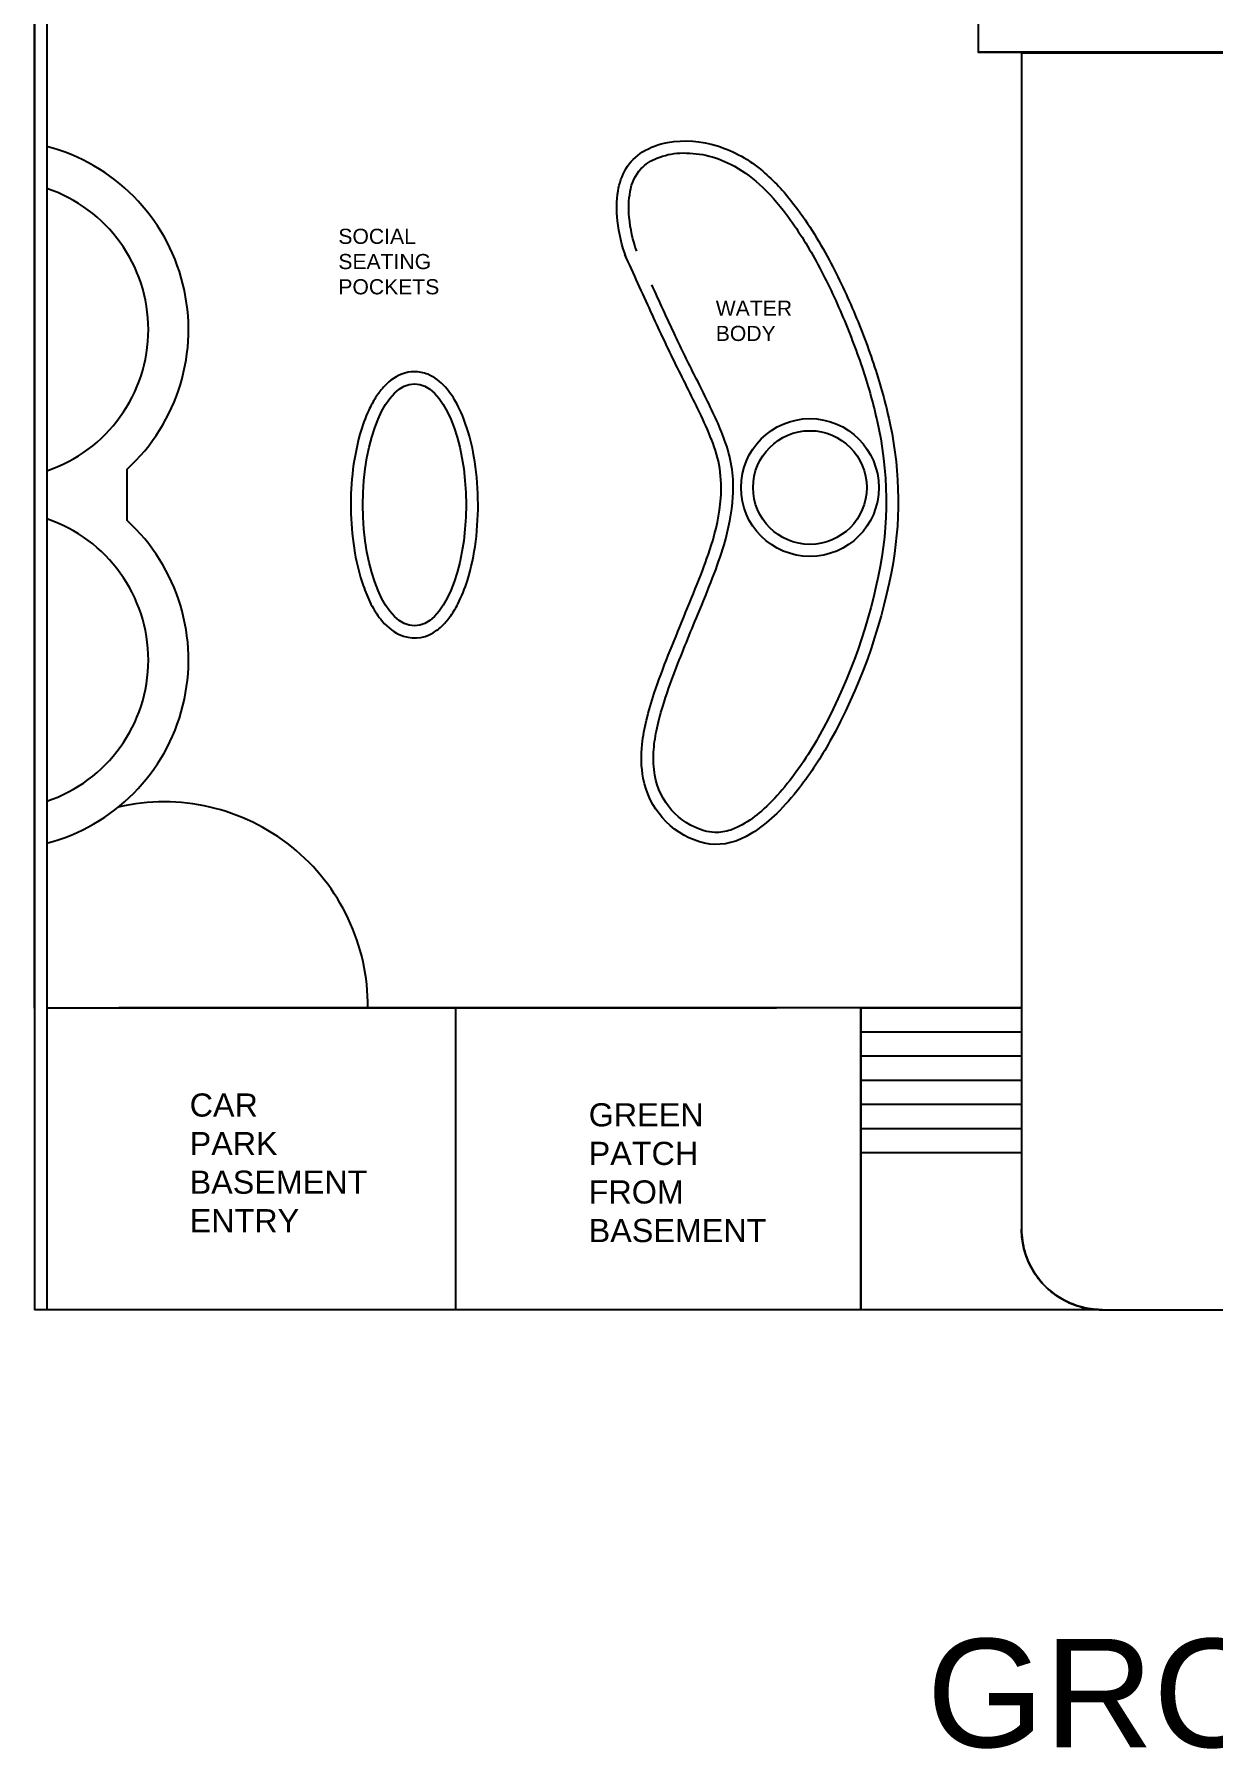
# Model space of a CAD drawing. Header units: millimetres. Extents: x -79796 to 428529, y -36333 to 94467.
# Drawn here: x -79768 to -65106, y -20671 to 655 of the extents above; entities that cross this region are included whole.
import ezdxf

# ---------------------------------------------------------------- set-up
doc = ezdxf.new("R2010")
doc.units = ezdxf.units.MM
doc.layers.add('Default', color=7, linetype='Continuous')
doc.layers.add('slabs', color=5, linetype='Continuous', true_color=0x0000ff)
doc.styles.get("Standard").update_dxf_attribs({"font": 'arial.ttf'})

msp = doc.modelspace()

# ---------------------------------------------------------------- linework, layer by layer
for p, q in [((-79614, 32967), (-79614, -15210)), ((-79764, 32448), (-79764, -15210)), ((-59754, 434), (-68026, 434)), ((-78616, -4757), (-78616, -5391)), ((-79764, -11454), (-79764, -15210)), ((-67483, -11454), (-78717, -11454)), ((-69484, -11454), (-67484, -11454)), ((-69483, -15210), (-69483, -11454)), ((-69484, -11754), (-67484, -11754)), ((-69484, -12054), (-67484, -12054)), ((-69484, -12354), (-67484, -12354)), ((-69484, -12654), (-67484, -12654)), ((-69484, -12954), (-67484, -12954)), ((-69484, -13254), (-67484, -13254)), ((-73476, -15210), (-79764, -15210)), ((-66508, -15210), (-69483, -15210))]:
    msp.add_line(p, q)
msp.add_lwpolyline([(-52030, 2858), (-68026, 2858), (-68026, 434), (-52030, 434)], close=True)
for points in [[(-79764, 793), (-79768, 793), (-79768, -11454), (-79764, -11454)], [(-79614, -11454), (-70534, -11454)], [(-69483, -11454), (-69483, -15210), (-74523, -15210), (-74523, -11454)], [(-66483, -15210), (-52995, -15210)]]:
    msp.add_lwpolyline(points)
for points in [[(-72403, -2126, -0.058776), (-72512, -1664, -0.069266), (-72505, -1294, -0.09207), (-72407, -1019, -0.120253), (-72199, -809, -0.094276), (-71889, -691, -0.121695), (-71269, -734, -0.102407), (-70703, -1049, -0.051795), (-70333, -1441, -0.043418), (-69878, -2152, -0.024227), (-69554, -2839, -0.020119), (-69298, -3528, -0.027501), (-69118, -4204, -0.099914), (-69104, -6032, -0.078574), (-69868, -8140, -0.037261), (-70248, -8718, -0.034251), (-70531, -9037, -0.044242), (-70805, -9260, -0.043366), (-70980, -9356, -0.18694), (-71493, -9390, -0.277565), (-72191, -8599, -0.075721), (-72205, -8178, -0.034946), (-72151, -7875, -0.020576), (-72054, -7542, -0.013825), (-71880, -7069, 0.000545), (-71496, -6124, 0.017273), (-71345, -5704, 0.056415), (-71226, -5117, 0.118677), (-71340, -4392, 0.019365), (-71492, -4045, 0.001782), (-71804, -3416, -0.005826), (-72095, -2798, 0.000713), (-72420, -2085)], [(-72273, -2044, -0.058851), (-72366, -1620, -0.069196), (-72354, -1301, -0.140253), (-72220, -1018, -0.108207), (-72021, -886, -0.083993), (-71735, -823, -0.131402), (-71105, -961, -0.07046), (-70749, -1209, -0.048248), (-70410, -1586, -0.035693), (-70041, -2167, -0.024488), (-69724, -2823, -0.019452), (-69469, -3488, -0.025737), (-69286, -4136, -0.109472), (-69267, -6088, -0.076341), (-70013, -8091, -0.046097), (-70462, -8743, -0.036241), (-70721, -9007, -0.04871), (-70959, -9178, -0.047779), (-71102, -9243, -0.087954), (-71300, -9273, -0.060485), (-71433, -9252, -0.285395), (-72046, -8562, -0.059675), (-72062, -8273, -0.036986), (-72027, -8011, -0.024617), (-71949, -7708, -0.016895), (-71794, -7262, -0.007804), (-71511, -6561, 0.006532), (-71329, -6108, 0.019763), (-71186, -5694, 0.055613), (-71075, -5097, 0.102051), (-71167, -4427, 0.020811), (-71276, -4153, 0.0141), (-71545, -3602, -0.006121), (-71794, -3091, -0.005277), (-72084, -2460)]]:
    msp.add_lwpolyline(points, format="xyb")
msp.add_lwpolyline([(-75038, -3542, 0.167786), (-75331, -3649, 0.046119), (-75424, -3736, 0.041678), (-75521, -3865, 0.03274), (-75605, -4019, 0.041181), (-75716, -4320, 0.042773), (-75810, -4816, 0.069046), (-75779, -5800, 0.040121), (-75676, -6203, 0.035064), (-75579, -6432, 0.04929), (-75458, -6620, 0.117283), (-75227, -6812, 0.253044), (-74806, -6789, 0.061367), (-74688, -6698, 0.046163), (-74586, -6577, 0.035425), (-74498, -6432, 0.043701), (-74380, -6141, 0.044155), (-74276, -5654, 0.074506), (-74298, -4596, 0.039979), (-74401, -4193, 0.045105), (-74526, -3914, 0.053561), (-74652, -3736, 0.113886), (-74872, -3575, 0.096922)], format="xyb", close=True)
for radius in [857, 707]:
    msp.add_circle((-70118, -4983), radius)
for centre, radius, start, end in [((-80201, -3019), 2352, 79.2974, 79.4097), ((-80201, -3019), 2352, 312.3599, 75.5524), ((-80201, -3019), 1852, 76.3579, 76.5021), ((-80201, -3019), 1852, 288.4734, 71.5266), ((-80201, -3019), 1852, 283.4979, 283.6421), ((-80201, -7129), 2352, 79.2974, 79.4097), ((-80201, -7129), 1852, 76.3579, 76.5021), ((-80201, -3019), 2352, 280.5903, 280.7026), ((-80201, -7129), 1852, 288.4734, 71.5266), ((-80201, -7129), 2352, 284.4476, 47.6401), ((-80201, -7129), 1852, 283.4979, 283.6421), ((-78154, -11429), 2536, 359.4333, 102.9335), ((-80201, -7129), 2352, 280.5903, 280.7026)]:
    msp.add_arc(centre, radius, start, end)
msp.add_ellipse((-75038, -5198), major_axis=(0, 1506), ratio=0.425977)
at = {"layer": 'Default'}
msp.add_lwpolyline([(-66483, -15210), (-66518, -15210), (-66553, -15208), (-66588, -15205), (-66623, -15201), (-66657, -15195), (-66691, -15189), (-66725, -15181), (-66759, -15172), (-66792, -15162), (-66825, -15150), (-66858, -15138), (-66890, -15124), (-66922, -15109), (-66953, -15093), (-66983, -15076), (-67013, -15059), (-67043, -15040), (-67071, -15019), (-67099, -14998), (-67126, -14977), (-67152, -14954), (-67178, -14930), (-67203, -14905), (-67227, -14880), (-67249, -14853), (-67271, -14826), (-67292, -14798), (-67312, -14770), (-67331, -14740), (-67349, -14710), (-67366, -14680), (-67382, -14649), (-67397, -14617), (-67411, -14585), (-67423, -14552), (-67434, -14519), (-67445, -14486), (-67454, -14452), (-67462, -14418), (-67468, -14384), (-67474, -14350), (-67478, -14315), (-67481, -14280), (-67483, -14245), (-67483, -14210)], dxfattribs=at)
at = {"layer": 'slabs'}
for p, q in [((-67483, -14235), (-67484, -14211)), ((-67483, -14245), (-67483, -14210)), ((-67483, -14245), (-67483, -14210)), ((-67483, -14210), (-67483, -14245)), ((-67482, -14260), (-67483, -14235)), ((-67481, -14280), (-67483, -14245)), ((-67481, -14280), (-67483, -14245)), ((-67483, -14245), (-67481, -14280)), ((-67481, -14284), (-67482, -14260)), ((-67478, -14315), (-67481, -14280)), ((-67478, -14315), (-67481, -14280)), ((-67481, -14280), (-67478, -14315)), ((-67479, -14309), (-67481, -14284)), ((-67476, -14333), (-67479, -14309)), ((-67474, -14350), (-67478, -14315)), ((-67474, -14350), (-67478, -14315)), ((-67478, -14315), (-67474, -14350)), ((-67473, -14357), (-67476, -14333)), ((-67468, -14384), (-67474, -14350)), ((-67468, -14384), (-67474, -14350)), ((-67474, -14350), (-67468, -14384)), ((-67469, -14382), (-67473, -14357)), ((-67464, -14406), (-67469, -14382)), ((-67462, -14418), (-67468, -14384)), ((-67462, -14418), (-67468, -14384)), ((-67468, -14384), (-67462, -14418)), ((-67459, -14430), (-67464, -14406)), ((-67454, -14452), (-67462, -14418)), ((-67454, -14452), (-67462, -14418)), ((-67462, -14418), (-67454, -14452)), ((-67453, -14454), (-67459, -14430)), ((-67445, -14486), (-67454, -14452)), ((-67445, -14486), (-67454, -14452)), ((-67454, -14452), (-67445, -14486)), ((-67447, -14477), (-67453, -14454)), ((-67440, -14501), (-67447, -14477)), ((-67434, -14519), (-67445, -14486)), ((-67434, -14519), (-67445, -14486)), ((-67445, -14486), (-67434, -14519)), ((-67433, -14524), (-67440, -14501)), ((-67423, -14552), (-67434, -14519)), ((-67423, -14552), (-67434, -14519)), ((-67434, -14519), (-67423, -14552)), ((-67425, -14547), (-67433, -14524)), ((-67416, -14570), (-67425, -14547)), ((-67411, -14585), (-67423, -14552)), ((-67411, -14585), (-67423, -14552)), ((-67423, -14552), (-67411, -14585)), ((-67407, -14593), (-67416, -14570)), ((-67397, -14617), (-67411, -14585)), ((-67397, -14617), (-67411, -14585)), ((-67411, -14585), (-67397, -14617)), ((-67398, -14616), (-67407, -14593)), ((-67387, -14638), (-67398, -14616)), ((-67382, -14649), (-67397, -14617)), ((-67382, -14649), (-67397, -14617)), ((-67397, -14617), (-67382, -14649)), ((-67376, -14660), (-67387, -14638)), ((-67366, -14680), (-67382, -14649)), ((-67366, -14680), (-67382, -14649)), ((-67382, -14649), (-67366, -14680)), ((-67365, -14682), (-67376, -14660)), ((-67349, -14710), (-67366, -14680)), ((-67349, -14710), (-67366, -14680)), ((-67366, -14680), (-67349, -14710)), ((-67353, -14703), (-67365, -14682)), ((-67341, -14725), (-67353, -14703)), ((-67331, -14740), (-67349, -14710)), ((-67331, -14740), (-67349, -14710)), ((-67349, -14710), (-67331, -14740)), ((-67328, -14746), (-67341, -14725)), ((-67312, -14770), (-67331, -14740)), ((-67312, -14770), (-67331, -14740)), ((-67331, -14740), (-67312, -14770)), ((-67315, -14766), (-67328, -14746)), ((-67301, -14786), (-67315, -14766)), ((-67292, -14798), (-67312, -14770)), ((-67292, -14798), (-67312, -14770)), ((-67312, -14770), (-67292, -14798)), ((-67287, -14806), (-67301, -14786)), ((-67271, -14826), (-67292, -14798)), ((-67271, -14826), (-67292, -14798)), ((-67292, -14798), (-67271, -14826)), ((-67272, -14826), (-67287, -14806)), ((-67256, -14845), (-67272, -14826)), ((-67249, -14853), (-67271, -14826)), ((-67249, -14853), (-67271, -14826)), ((-67271, -14826), (-67249, -14853)), ((-67241, -14864), (-67256, -14845)), ((-67227, -14880), (-67249, -14853)), ((-67227, -14880), (-67249, -14853)), ((-67249, -14853), (-67227, -14880)), ((-67224, -14882), (-67241, -14864)), ((-67203, -14905), (-67227, -14880)), ((-67203, -14905), (-67227, -14880)), ((-67227, -14880), (-67203, -14905)), ((-67208, -14900), (-67224, -14882)), ((-67190, -14918), (-67208, -14900)), ((-67178, -14930), (-67203, -14905)), ((-67178, -14930), (-67203, -14905)), ((-67203, -14905), (-67178, -14930)), ((-67173, -14935), (-67190, -14918)), ((-67152, -14954), (-67178, -14930)), ((-67152, -14954), (-67178, -14930)), ((-67178, -14930), (-67152, -14954)), ((-67155, -14951), (-67173, -14935)), ((-67136, -14968), (-67155, -14951)), ((-67126, -14977), (-67152, -14954)), ((-67126, -14977), (-67152, -14954)), ((-67152, -14954), (-67126, -14977)), ((-67118, -14984), (-67136, -14968)), ((-67099, -14998), (-67126, -14977)), ((-67099, -14998), (-67126, -14977)), ((-67126, -14977), (-67099, -14998)), ((-67098, -14999), (-67118, -14984)), ((-67071, -15019), (-67099, -14998)), ((-67071, -15019), (-67099, -14998)), ((-67099, -14998), (-67071, -15019)), ((-67079, -15014), (-67098, -14999)), ((-67059, -15028), (-67079, -15014)), ((-67043, -15040), (-67071, -15019)), ((-67043, -15040), (-67071, -15019)), ((-67071, -15019), (-67043, -15040)), ((-67039, -15042), (-67059, -15028)), ((-67013, -15059), (-67043, -15040)), ((-67013, -15059), (-67043, -15040)), ((-67043, -15040), (-67013, -15059)), ((-67018, -15055), (-67039, -15042)), ((-66997, -15068), (-67018, -15055)), ((-66983, -15076), (-67013, -15059)), ((-66983, -15076), (-67013, -15059)), ((-67013, -15059), (-66983, -15076)), ((-66976, -15080), (-66997, -15068)), ((-66953, -15093), (-66983, -15076)), ((-66953, -15093), (-66983, -15076)), ((-66983, -15076), (-66953, -15093)), ((-66955, -15092), (-66976, -15080)), ((-66933, -15104), (-66955, -15092)), ((-66922, -15109), (-66953, -15093)), ((-66922, -15109), (-66953, -15093)), ((-66953, -15093), (-66922, -15109)), ((-66911, -15114), (-66933, -15104)), ((-66890, -15124), (-66922, -15109)), ((-66890, -15124), (-66922, -15109)), ((-66922, -15109), (-66890, -15124)), ((-66889, -15125), (-66911, -15114)), ((-66858, -15138), (-66890, -15124)), ((-66858, -15138), (-66890, -15124)), ((-66890, -15124), (-66858, -15138)), ((-66866, -15134), (-66889, -15125)), ((-66843, -15143), (-66866, -15134)), ((-66825, -15150), (-66858, -15138)), ((-66825, -15150), (-66858, -15138)), ((-66858, -15138), (-66825, -15150)), ((-66820, -15152), (-66843, -15143)), ((-66792, -15162), (-66825, -15150)), ((-66792, -15162), (-66825, -15150)), ((-66825, -15150), (-66792, -15162)), ((-66797, -15160), (-66820, -15152)), ((-66774, -15167), (-66797, -15160)), ((-66759, -15172), (-66792, -15162)), ((-66759, -15172), (-66792, -15162)), ((-66792, -15162), (-66759, -15172)), ((-66750, -15174), (-66774, -15167)), ((-66725, -15181), (-66759, -15172)), ((-66725, -15181), (-66759, -15172)), ((-66759, -15172), (-66725, -15181)), ((-66726, -15180), (-66750, -15174)), ((-66702, -15186), (-66726, -15180)), ((-66691, -15189), (-66725, -15181)), ((-66691, -15189), (-66725, -15181)), ((-66725, -15181), (-66691, -15189)), ((-66678, -15191), (-66702, -15186)), ((-66657, -15195), (-66691, -15189)), ((-66657, -15195), (-66691, -15189)), ((-66691, -15189), (-66657, -15195)), ((-66654, -15196), (-66678, -15191)), ((-66623, -15201), (-66657, -15195)), ((-66623, -15201), (-66657, -15195)), ((-66657, -15195), (-66623, -15201)), ((-66630, -15200), (-66654, -15196)), ((-66606, -15203), (-66630, -15200)), ((-66588, -15205), (-66623, -15201)), ((-66588, -15205), (-66623, -15201)), ((-66623, -15201), (-66588, -15205)), ((-66582, -15206), (-66606, -15203)), ((-66553, -15208), (-66588, -15205)), ((-66553, -15208), (-66588, -15205)), ((-66588, -15205), (-66553, -15208)), ((-66557, -15208), (-66582, -15206)), ((-66533, -15209), (-66557, -15208)), ((-66518, -15210), (-66553, -15208)), ((-66518, -15210), (-66553, -15208)), ((-66553, -15208), (-66518, -15210)), ((-66508, -15210), (-66533, -15209)), ((-66483, -15210), (-66518, -15210)), ((-66483, -15210), (-66518, -15210)), ((-66518, -15210), (-66483, -15210)), ((-66483, -15211), (-66508, -15210)), ((-66483, -15210), (-53029, -15211))]:
    msp.add_line(p, q, dxfattribs=at)
for points in [[(-67483, 421), (-67483, -14210)], [(-59752, 421), (-67483, 421)]]:
    msp.add_lwpolyline(points, dxfattribs=at)

# ---------------------------------------------------------------- texts
at = {"attachment_point": 1}
for s, insert, char_height, width in [('SOCIAL SEATING POCKETS     ', (-75985, -1764), 188.26, 1143.44), ('WATER BODY    ', (-71289, -2658), 188.26, 1143.44), ('CAR PARK BASEMENT ENTRY    ', (-77835, -12520), 287.78, 1143.44), ('GREEN PATCH FROM BASEMENT     ', (-72870, -12642), 287.78, 1143.44), ('GROUND FLOOR PLAN ', (-68665, -19304), 1347.61, 37212)]:
    msp.add_mtext(s, dxfattribs=dict(at, insert=insert, char_height=char_height, width=width))

doc.saveas('drawing.dxf')
